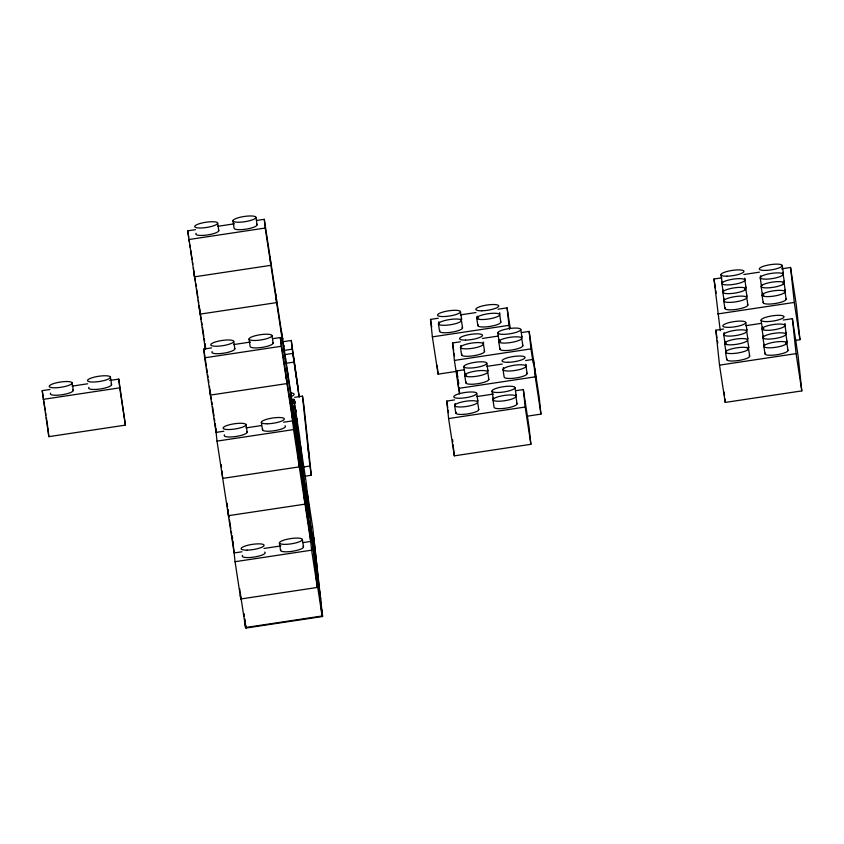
<?xml version="1.0" encoding="UTF-8"?>
<svg xmlns="http://www.w3.org/2000/svg" width="844" height="844" viewBox="0 0 844 844"><rect width="100%" height="100%" fill="white"/><g stroke="black" fill="none" stroke-linecap="round" stroke-linejoin="round"><path stroke-width="1.27" d="M205.356 348.846L187.706 230.834L195.492 229.663M217.562 226.34L234.432 223.797M256.492 220.474L264.288 219.303L298.512 442.994M188.634 239.569L265.206 228.038L264.288 219.303M223.871 431.21L216.085 432.381L204.67 357.814L203.752 349.078L211.538 347.907M233.598 344.584L250.478 342.042M272.538 338.718L280.324 337.547L303.144 486.671M456.256 371.413L438.078 374.156L432.371 336.872L430.524 319.401L438.31 318.23M460.37 314.907L475.953 312.554M498.013 309.231L507.096 307.87L510.251 328.432M283.5 341.63L291.286 340.459L297.921 386.478M720.249 330.669L713.992 279.005L721.778 277.834M743.838 274.511L759.421 272.169M781.481 268.846L790.564 267.474L796.272 304.758L799.975 339.71L796.082 340.29M204.67 357.814L281.252 346.283L280.324 337.547M284.428 350.365L292.214 349.194L291.286 340.459M109.699 380.465L118.782 379.104L125.408 425.123L48.836 436.654L42.2 390.635L49.986 389.464M72.056 386.141L87.628 383.788M285.072 354.575L292.857 353.404L299.103 396.849M432.371 336.872L508.953 325.341L507.096 307.87M43.128 399.37L119.711 387.839L118.782 379.104M286 363.31L293.786 362.139M459.516 393.853L454.41 360.42L452.553 342.949L460.339 341.778M482.409 338.455L497.981 336.112M521.339 332.589L529.135 331.418L539.105 396.648L540.962 414.119L526.677 416.271M285.43 377.553L288.026 377.162L287.108 368.427M717.695 313.957L794.278 302.426L790.564 267.474M454.41 360.42L530.981 348.888L529.135 331.418M783.306 320.034L792.389 318.673L798.097 355.946L801.8 390.899L725.218 402.43L719.521 365.146L715.807 330.204L723.593 329.033M745.663 325.71L761.235 323.357M525.612 360.536L533.397 359.365L535.254 376.835L458.672 388.367L456.815 370.896L464.611 369.725M486.671 366.401L502.243 364.059M294.693 397.313L302.479 396.142L303.893 405.384L311.309 475.277L304.821 476.259M291.286 399.697L293.881 399.307L299.588 436.591L311.626 550.172L317.333 587.445L240.762 598.987L235.054 561.703L232.933 541.732M245.942 427.887L261.513 425.545M283.573 422.222L292.668 420.85L281.252 346.283M515.536 390.73L523.333 389.559L529.03 426.842L530.887 444.313L454.304 455.844L448.607 418.561L446.75 401.09L454.536 399.919M476.607 396.596L493.476 394.053M719.521 365.146L796.092 353.615L792.389 318.673M241.911 551.786L234.126 552.968L217.013 441.117L293.585 429.585L289.882 394.644L295.59 431.917L299.293 466.869L222.71 478.4L221.919 470.91M448.607 418.561L525.179 407.03L523.333 389.559M303.407 467.006L309.896 466.036L302.479 396.142M263.982 548.463L280.852 545.931M302.912 542.608L310.708 541.437L293.585 429.585M235.054 561.703L311.626 550.172M240.424 594.102L245.53 627.525L322.113 615.993L312.85 528.629L307.142 491.345M245.488 624.571L246.026 628.041L322.598 616.5L313.778 537.364M794.278 302.426L799.975 339.71M796.092 353.615L801.8 390.899M782.23 265.543A11.616 2.637 -8.7 0 1 765.244 270.407A11.616 2.637 -8.7 0 1 764.759 265.871A11.616 2.637 -8.7 0 1 782.23 265.543L783.369 273.002M783.158 274.279A11.616 2.637 -8.7 0 1 766.173 279.142A11.616 2.637 -8.7 0 1 765.687 274.606A11.616 2.637 -8.7 0 1 783.158 274.279L784.298 281.738M784.087 283.014A11.616 2.637 -8.7 0 1 767.101 287.878A11.616 2.637 -8.7 0 1 766.616 283.341A11.616 2.637 -8.7 0 1 784.087 283.014L785.226 290.473M785.015 291.75A11.616 2.637 -8.7 0 1 768.019 296.613A11.616 2.637 -8.7 0 1 767.544 292.077A11.616 2.637 -8.7 0 1 785.015 291.75L786.154 299.209M784.983 325.467A11.616 2.637 -8.7 0 1 767.987 330.331A11.616 2.637 -8.7 0 1 767.512 325.795A11.616 2.637 -8.7 0 1 784.983 325.467L786.123 332.926M785.901 334.213A11.616 2.637 -8.7 0 1 768.916 339.077A11.616 2.637 -8.7 0 1 768.43 334.53A11.616 2.637 -8.7 0 1 785.901 334.213L787.051 341.662M786.83 342.949A11.616 2.637 -8.7 0 1 769.844 347.812A11.616 2.637 -8.7 0 1 769.359 343.265A11.616 2.637 -8.7 0 1 786.83 342.949L787.969 350.397M760.191 277.739L761.33 285.198M761.109 286.475L762.259 293.934M762.037 295.21L763.176 302.669M761.077 320.192L762.216 327.651M762.005 328.928L763.145 336.387M762.934 337.663L764.073 345.122M763.862 346.409L765.002 353.858M744.872 280.05A11.616 2.637 -8.7 0 1 727.876 284.913A11.616 2.637 -8.7 0 1 727.401 280.366A11.616 2.637 -8.7 0 1 744.872 280.05L746.012 287.498M745.801 288.785A11.616 2.637 -8.7 0 1 728.805 293.649A11.616 2.637 -8.7 0 1 728.33 289.102A11.616 2.637 -8.7 0 1 745.801 288.785L746.94 296.233M746.718 297.521A11.616 2.637 -8.7 0 1 729.733 302.384A11.616 2.637 -8.7 0 1 729.248 297.848A11.616 2.637 -8.7 0 1 746.718 297.521L747.868 304.979M745.758 322.503A11.616 2.637 -8.7 0 1 728.773 327.366A11.616 2.637 -8.7 0 1 728.288 322.83A11.616 2.637 -8.7 0 1 745.758 322.503L746.908 329.962M746.687 331.238A11.616 2.637 -8.7 0 1 729.701 336.102A11.616 2.637 -8.7 0 1 729.216 331.565A11.616 2.637 -8.7 0 1 746.687 331.238L747.826 338.697M747.615 339.974A11.616 2.637 -8.7 0 1 730.63 344.837A11.616 2.637 -8.7 0 1 730.144 340.301A11.616 2.637 -8.7 0 1 747.615 339.974L748.755 347.433M748.544 348.709A11.616 2.637 -8.7 0 1 731.558 353.573A11.616 2.637 -8.7 0 1 731.073 349.036A11.616 2.637 -8.7 0 1 748.544 348.709L749.683 356.168M720.966 274.764L722.105 282.223M721.894 283.51L723.034 290.958M722.823 292.246L723.962 299.694M723.751 300.981L724.89 308.44M723.719 334.699L724.859 342.158M724.648 343.434L725.787 350.893M725.566 352.17L726.705 359.628M713.992 279.005L715.364 288.004M715.765 290.579L716.155 293.153M715.807 330.204L716.989 337.916M717.379 340.491L717.78 343.054M530.981 348.888L533.144 363.036M535.254 376.835L540.962 414.119M520.79 329.487A11.616 2.637 -8.7 0 1 503.805 334.351A11.616 2.637 -8.7 0 1 503.319 329.804A11.616 2.637 -8.7 0 1 520.79 329.487L521.94 336.935M521.719 338.222A11.616 2.637 -8.7 0 1 504.733 343.086A11.616 2.637 -8.7 0 1 504.248 338.549A11.616 2.637 -8.7 0 1 521.719 338.222L522.858 345.671M525.991 366.169A11.616 2.637 -8.7 0 1 508.995 371.033A11.616 2.637 -8.7 0 1 508.521 366.486A11.616 2.637 -8.7 0 1 525.991 366.169L527.131 373.618M525.179 407.03L530.887 444.313M508.953 325.341L509.544 329.192M514.988 387.628A11.616 2.637 -8.7 0 1 498.002 392.492A11.616 2.637 -8.7 0 1 497.517 387.945A11.616 2.637 -8.7 0 1 514.988 387.628L516.138 395.076M515.916 396.363A11.616 2.637 -8.7 0 1 498.931 401.227A11.616 2.637 -8.7 0 1 498.445 396.691A11.616 2.637 -8.7 0 1 515.916 396.363L517.055 403.822M499.69 314.664A11.616 2.637 -8.7 0 1 482.705 319.528A11.616 2.637 -8.7 0 1 482.219 314.991A11.616 2.637 -8.7 0 1 499.69 314.664L500.83 322.123M497.823 332.947L498.962 340.396M498.751 341.683L499.891 349.131M503.013 369.63L504.153 377.078A11.616 2.637 -8.7 0 0 517.414 377.722A11.616 2.637 -8.7 0 0 526.667 373.006M492.02 391.088L493.16 398.537M492.949 399.824L494.088 407.272A11.616 2.637 -8.7 0 0 507.349 407.916A11.616 2.637 -8.7 0 0 516.602 403.2M486.777 363.194A11.616 2.637 -8.7 0 1 469.781 368.058A11.616 2.637 -8.7 0 1 469.306 363.521A11.616 2.637 -8.7 0 1 486.777 363.194L487.916 370.653M483.433 343.983A11.616 2.637 -8.7 0 1 466.447 348.846A11.616 2.637 -8.7 0 1 465.962 344.31A11.616 2.637 -8.7 0 1 483.433 343.983L484.572 351.442M487.705 371.93A11.616 2.637 -8.7 0 1 470.709 376.793A11.616 2.637 -8.7 0 1 470.224 372.257A11.616 2.637 -8.7 0 1 487.705 371.93L488.845 379.389M476.723 318.125L477.862 325.584M476.702 393.388A11.616 2.637 -8.7 0 1 459.716 398.252A11.616 2.637 -8.7 0 1 459.231 393.715A11.616 2.637 -8.7 0 1 476.702 393.388L477.841 400.847M477.63 402.124A11.616 2.637 -8.7 0 1 460.645 406.987A11.616 2.637 -8.7 0 1 460.159 402.451A11.616 2.637 -8.7 0 1 477.63 402.124L478.77 409.583M460.476 311.7A11.616 2.637 -8.7 0 1 443.49 316.563A11.616 2.637 -8.7 0 1 443.005 312.027A11.616 2.637 -8.7 0 1 460.476 311.7L461.615 319.159M461.404 320.435A11.616 2.637 -8.7 0 1 444.408 325.299A11.616 2.637 -8.7 0 1 443.933 320.762A11.616 2.637 -8.7 0 1 461.404 320.435L462.544 327.894M463.799 366.655L464.938 374.114M460.455 347.443L461.594 354.902M464.727 375.39L465.867 382.849M452.553 342.949L453.734 350.661M454.125 353.235L454.515 355.809M456.815 370.896L457.807 377.321M458.197 379.895L458.788 383.756M454.652 405.584L455.792 413.043M438.426 323.896L439.566 331.354M446.75 401.09L447.731 407.515M448.122 410.089L448.523 412.663M430.524 319.401L431.706 327.113M308.039 448.554L309.453 457.807M292.214 349.194L299.23 396.923M309.896 466.036L311.309 475.277M300.506 445.326L306.214 482.61L317.333 587.445M295.738 416.788L301.435 454.061M297.584 434.259L303.291 471.543M304.22 480.278L309.927 517.562M265.206 228.038L305.148 489.014M310.845 526.297L316.553 563.57M306.066 497.749L300.369 460.465L293.881 399.307M312.702 543.768L318.41 581.052M296.518 440.663L313.63 552.504M319.338 589.787L320.752 599.029M314.559 561.239L320.256 598.523M304.072 495.417L309.78 532.691M321.184 607.258L322.598 616.5M316.405 578.71L322.113 615.993M255.943 217.372A11.616 2.637 -8.7 0 1 238.957 222.236A11.616 2.637 -8.7 0 1 238.472 217.689A11.616 2.637 -8.7 0 1 255.943 217.372L257.093 224.82M271.99 335.617A11.616 2.637 -8.7 0 1 255.004 340.48A11.616 2.637 -8.7 0 1 254.519 335.944A11.616 2.637 -8.7 0 1 271.99 335.617L273.129 343.075M302.374 539.495A11.616 2.637 -8.7 0 1 285.377 544.359A11.616 2.637 -8.7 0 1 284.903 539.822A11.616 2.637 -8.7 0 1 302.374 539.495L303.513 546.954M232.976 220.833L234.115 228.281A11.616 2.637 -8.7 0 0 247.376 228.924A11.616 2.637 -8.7 0 0 256.629 224.209M249.022 339.077L250.162 346.536A11.616 2.637 -8.7 0 0 263.423 347.169A11.616 2.637 -8.7 0 0 272.665 342.453M261.355 422.38L262.495 429.828M279.396 542.956L280.535 550.415M217.657 223.132A11.616 2.637 -8.7 0 1 200.672 227.996A11.616 2.637 -8.7 0 1 200.186 223.46A11.616 2.637 -8.7 0 1 217.657 223.132L218.796 230.591M233.704 341.377A11.616 2.637 -8.7 0 1 216.708 346.24A11.616 2.637 -8.7 0 1 216.233 341.704A11.616 2.637 -8.7 0 1 233.704 341.377L234.843 348.836M246.037 424.68A11.616 2.637 -8.7 0 1 229.051 429.543A11.616 2.637 -8.7 0 1 228.566 425.007A11.616 2.637 -8.7 0 1 246.037 424.68L247.176 432.139M187.706 230.834L188.687 237.259M189.077 239.833L189.478 242.407M189.868 244.982L190.259 247.545M190.66 250.119L192.031 259.119M192.421 261.693L192.822 264.256M194.004 271.979L194.584 275.83M194.985 278.404L195.375 280.978M195.766 283.542L196.167 286.116M196.557 288.69L197.929 297.689M198.329 300.253L198.72 302.827M201.273 319.538L199.11 305.401L200.039 314.137L276.621 302.606L275.693 293.87M201.674 322.113L202.064 324.687M202.454 327.25L203.837 336.25M204.227 338.824L204.617 341.398M205.018 343.962L205.609 347.823M203.752 349.078L206.305 365.79M206.696 368.364L207.286 372.225M207.677 374.789L208.078 377.363M208.468 379.937L208.858 382.511M210.04 390.223L210.631 394.074M211.021 396.648L211.422 399.223M211.812 401.786L212.203 404.36M212.604 406.935L213.975 415.934M214.365 418.508L214.766 421.072M215.547 426.22L215.157 423.646L217.013 441.117M215.948 428.784L216.539 432.645M227.891 509.512L228.281 512.086M228.671 514.661L229.072 517.235M229.462 519.798L230.834 528.798M231.235 531.372L231.625 533.946M232.016 536.51L233.197 544.232M245.14 622.26L244.612 618.789L245.53 627.525M119.711 387.839L125.408 425.123M110.448 377.162A11.616 2.637 -8.7 0 1 93.452 382.026A11.616 2.637 -8.7 0 1 92.977 377.49A11.616 2.637 -8.7 0 1 110.448 377.162L111.587 384.621M72.151 382.933A11.616 2.637 -8.7 0 1 55.166 387.797A11.616 2.637 -8.7 0 1 54.681 383.26A11.616 2.637 -8.7 0 1 72.151 382.933L73.291 390.392M42.2 390.635L43.382 398.347M43.772 400.921L45.154 409.92M45.544 412.484L45.935 415.058M46.336 417.632L47.707 426.631M724.12 392.08L724.532 395.963M724.806 398.547L725.218 402.43M534.832 368.701L536.024 379.937M459.052 387.723L459.579 392.713M452.584 439.618L452.848 442.119M453.112 444.609L454.304 455.844M437.15 365.42L438.078 374.156M302.215 477.936L305 504.153L228.418 515.684L227.753 509.438M292.805 405.711L293.733 414.446M281.4 331.143L282.329 339.889M286.032 374.831L286.96 383.566L210.378 395.097L209.449 386.362M269.985 256.587L270.913 265.322L194.331 276.853L193.413 268.118M245.752 625.446L246.026 628.041M244.064 613.609L244.349 616.299M239.654 588.627L240.065 592.509M240.34 595.104L240.762 598.987M232.311 535.813L232.585 538.398M227.099 503.203L227.49 506.949M221.255 464.675L221.529 467.165M204.955 343.93L205.482 348.92M47.908 427.919L48.836 436.654M218.332 229.969A11.616 2.637 -8.7 0 1 207.592 234.938A11.616 2.637 -8.7 0 1 196.146 233.313M234.379 348.213A11.616 2.637 -8.7 0 1 223.628 353.193A11.616 2.637 -8.7 0 1 212.192 351.558M246.712 431.516A11.616 2.637 -8.7 0 1 235.972 436.485A11.616 2.637 -8.7 0 1 224.525 434.86M285.008 425.756A11.616 2.637 -8.7 0 1 274.258 430.725A11.616 2.637 -8.7 0 1 262.811 429.09M264.752 552.103A11.616 2.637 -8.7 0 1 254.012 557.072A11.616 2.637 -8.7 0 1 242.566 555.436M303.049 546.332A11.616 2.637 -8.7 0 1 292.298 551.301A11.616 2.637 -8.7 0 1 280.852 549.676M295.537 411.06A11.616 2.637 -8.7 0 1 295.685 412.41M296.677 418.518A11.616 2.637 -8.7 0 1 296.824 419.869M294.609 402.324A11.616 2.637 -8.7 0 1 294.756 403.675M295.748 409.773A11.616 2.637 -8.7 0 1 295.896 411.133M297.605 427.254A11.616 2.637 -8.7 0 1 297.753 428.604M296.466 419.795A11.616 2.637 -8.7 0 1 296.603 421.156M297.394 428.53A11.616 2.637 -8.7 0 1 297.858 429.153M294.82 401.037A11.616 2.637 -8.7 0 1 293.891 403.2M290.589 392.861A11.616 2.637 -8.7 0 1 290.98 396.564M483.179 342.084A11.616 2.637 -8.7 0 1 483.327 343.445M461.14 346.789A11.616 2.637 -8.7 0 1 460.993 345.428M521.476 336.323A11.616 2.637 -8.7 0 1 521.613 337.674M500.64 341.482A11.616 2.637 -8.7 0 1 499.279 339.657M484.108 350.819A11.616 2.637 -8.7 0 1 473.368 355.788A11.616 2.637 -8.7 0 1 461.921 354.163M522.404 345.059A11.616 2.637 -8.7 0 1 511.654 350.028A11.616 2.637 -8.7 0 1 500.207 348.403M747.373 338.075A11.616 2.637 -8.7 0 1 747.51 339.436M726.536 343.234A11.616 2.637 -8.7 0 1 725.175 341.419M785.659 332.304A11.616 2.637 -8.7 0 1 785.806 333.665M763.609 337.009A11.616 2.637 -8.7 0 1 763.461 335.648M784.73 323.568A11.616 2.637 -8.7 0 1 784.878 324.929M763.894 328.727A11.616 2.637 -8.7 0 1 762.543 326.913M746.444 329.339A11.616 2.637 -8.7 0 1 746.581 330.69M724.395 334.034A11.616 2.637 -8.7 0 1 724.247 332.684M748.29 346.81A11.616 2.637 -8.7 0 1 747.362 348.973M726.251 351.505A11.616 2.637 -8.7 0 1 726.104 350.154M786.587 341.05A11.616 2.637 -8.7 0 1 785.648 343.202M764.537 345.745A11.616 2.637 -8.7 0 1 764.39 344.384M749.219 355.546A11.616 2.637 -8.7 0 1 738.479 360.515A11.616 2.637 -8.7 0 1 727.032 358.89M787.515 349.785A11.616 2.637 -8.7 0 1 776.765 354.754A11.616 2.637 -8.7 0 1 765.318 353.119M784.762 289.851A11.616 2.637 -8.7 0 1 784.909 291.212M763.936 295.01A11.616 2.637 -8.7 0 1 762.575 293.195M746.476 295.622A11.616 2.637 -8.7 0 1 746.613 296.972M724.426 300.316A11.616 2.637 -8.7 0 1 724.279 298.966M785.69 298.586A11.616 2.637 -8.7 0 1 774.94 303.555A11.616 2.637 -8.7 0 1 763.504 301.93M747.404 304.357A11.616 2.637 -8.7 0 1 736.654 309.326A11.616 2.637 -8.7 0 1 725.207 307.701M744.619 278.151A11.616 2.637 -8.7 0 1 744.767 279.501M722.569 282.846A11.616 2.637 -8.7 0 1 722.432 281.485M745.547 286.886A11.616 2.637 -8.7 0 1 744.608 289.049M723.498 291.581A11.616 2.637 -8.7 0 1 723.361 290.22M783.833 281.115A11.616 2.637 -8.7 0 1 782.905 283.278M761.794 285.81A11.616 2.637 -8.7 0 1 761.647 284.46M782.915 272.38A11.616 2.637 -8.7 0 1 783.053 273.741M760.866 277.075A11.616 2.637 -8.7 0 1 760.718 275.724M478.305 408.96A11.616 2.637 -8.7 0 1 467.565 413.929A11.616 2.637 -8.7 0 1 456.119 412.305M477.377 400.225A11.616 2.637 -8.7 0 1 477.525 401.586M455.338 404.93A11.616 2.637 -8.7 0 1 455.19 403.569M515.673 394.464A11.616 2.637 -8.7 0 1 515.811 395.815M493.624 399.159A11.616 2.637 -8.7 0 1 493.476 397.798M488.381 378.766A11.616 2.637 -8.7 0 1 477.63 383.735A11.616 2.637 -8.7 0 1 466.183 382.11M487.452 370.031A11.616 2.637 -8.7 0 1 487.6 371.392M466.616 375.19A11.616 2.637 -8.7 0 1 465.266 373.375M525.738 364.27A11.616 2.637 -8.7 0 1 525.886 365.621M503.689 368.965A11.616 2.637 -8.7 0 1 503.551 367.604M462.079 327.272A11.616 2.637 -8.7 0 1 451.34 332.241A11.616 2.637 -8.7 0 1 439.893 330.616M500.365 321.501A11.616 2.637 -8.7 0 1 489.625 326.48A11.616 2.637 -8.7 0 1 478.179 324.845M499.448 312.765A11.616 2.637 -8.7 0 1 499.585 314.126M478.611 317.924A11.616 2.637 -8.7 0 1 477.25 316.11M461.151 318.536A11.616 2.637 -8.7 0 1 461.299 319.887M439.102 323.231A11.616 2.637 -8.7 0 1 438.964 321.88M285.198 358.31A11.616 2.637 -8.7 0 1 285.346 359.66M284.059 350.851A11.616 2.637 -8.7 0 1 284.206 352.201M282.487 337.895A11.616 2.637 -8.7 0 1 282.634 339.256M283.637 345.354A11.616 2.637 -8.7 0 1 283.774 346.715M111.123 383.999A11.616 2.637 -8.7 0 1 100.373 388.968A11.616 2.637 -8.7 0 1 88.926 387.343M72.827 389.77A11.616 2.637 -8.7 0 1 62.087 394.739A11.616 2.637 -8.7 0 1 50.64 393.114M267.337 423.783A11.616 2.637 -8.7 0 0 284.322 418.919A11.616 2.637 -8.7 0 0 266.852 419.236A11.616 2.637 -8.7 0 0 267.337 423.783M247.092 550.13A11.616 2.637 -8.7 0 0 264.077 545.266A11.616 2.637 -8.7 0 0 246.606 545.583A11.616 2.637 -8.7 0 0 247.092 550.13M465.519 340.111A11.616 2.637 -8.7 0 0 482.504 335.247A11.616 2.637 -8.7 0 0 465.033 335.574A11.616 2.637 -8.7 0 0 465.519 340.111M767.059 321.596A11.616 2.637 -8.7 0 0 784.055 316.732A11.616 2.637 -8.7 0 0 766.584 317.059A11.616 2.637 -8.7 0 0 767.059 321.596M726.958 276.178A11.616 2.637 -8.7 0 0 743.944 271.304A11.616 2.637 -8.7 0 0 726.473 271.631A11.616 2.637 -8.7 0 0 726.958 276.178M508.077 362.298A11.616 2.637 -8.7 0 0 525.063 357.423A11.616 2.637 -8.7 0 0 507.592 357.75A11.616 2.637 -8.7 0 0 508.077 362.298M481.776 310.792A11.616 2.637 -8.7 0 0 498.762 305.929A11.616 2.637 -8.7 0 0 481.291 306.256A11.616 2.637 -8.7 0 0 481.776 310.792"/></g></svg>
